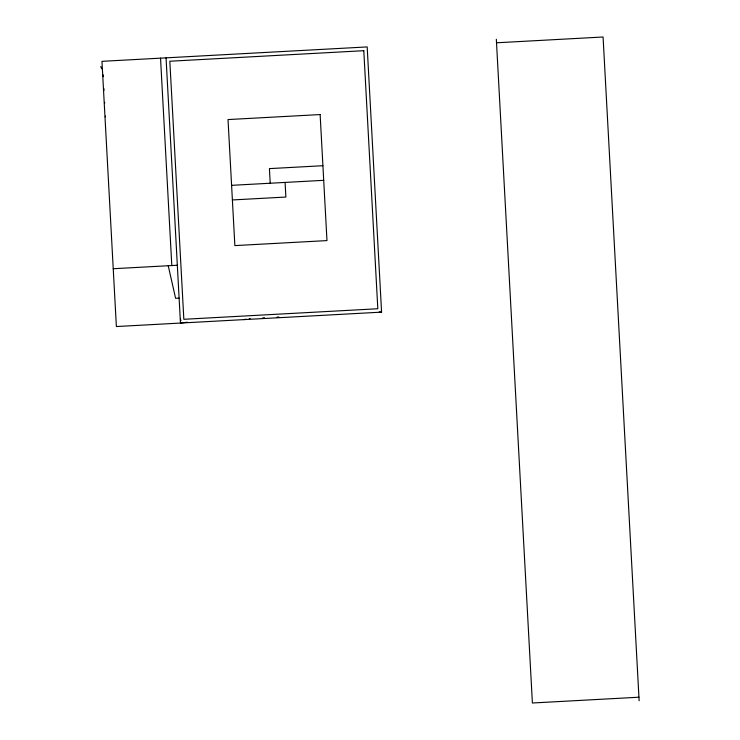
<?xml version="1.0" encoding="UTF-8"?>
<svg xmlns="http://www.w3.org/2000/svg" width="740" height="740" viewBox="0 0 740 740"><rect width="100%" height="100%" fill="white"/><g stroke="black" fill="none" stroke-linecap="round" stroke-linejoin="round"><path stroke-width="1.11" d="M249.223 318.736L250.148 318.57M243.784 319.625L246.041 319.218M264.513 317.793L262.654 317.895M278.878 317.007L277.019 317.108M187.294 322.224L180.468 323.056L166.056 57.849M496.522 42.791L603.072 37L639.138 700.752M322.908 165.714L269.416 168.618L270.211 183.233M231.592 185.333L323.704 180.329M232.388 199.948L285.881 197.044L285.085 182.429M113.229 268.722L177.322 265.244M179.108 298.118L175.602 298.312L168.23 265.734M381.581 312.132L116.374 326.543L101.963 61.337L367.179 46.925L381.581 312.132L379.278 311.919M638.944 697.21L532.393 703L496.327 39.248M102.388 69.07L102 68.802A3.432 3.432 0 0 1 100.862 66.433M160.534 58.146L171.8 265.54M180.995 320.457A3.432 3.432 0 0 1 180.44 318.764M104.627 103.221A3.432 3.432 0 0 1 104.701 102.324M104.053 90.382A3.432 3.432 0 0 1 103.951 88.606M105.376 116.929A3.432 3.432 0 0 1 105.441 116.041M103.304 76.673A3.432 3.432 0 0 1 103.212 74.897M363.793 50.699L169.83 61.235L183.844 319.292L377.816 308.746L363.793 50.699M320.133 114.561L228.022 119.566L234.867 245.597L326.978 240.593L320.133 114.561"/></g></svg>
